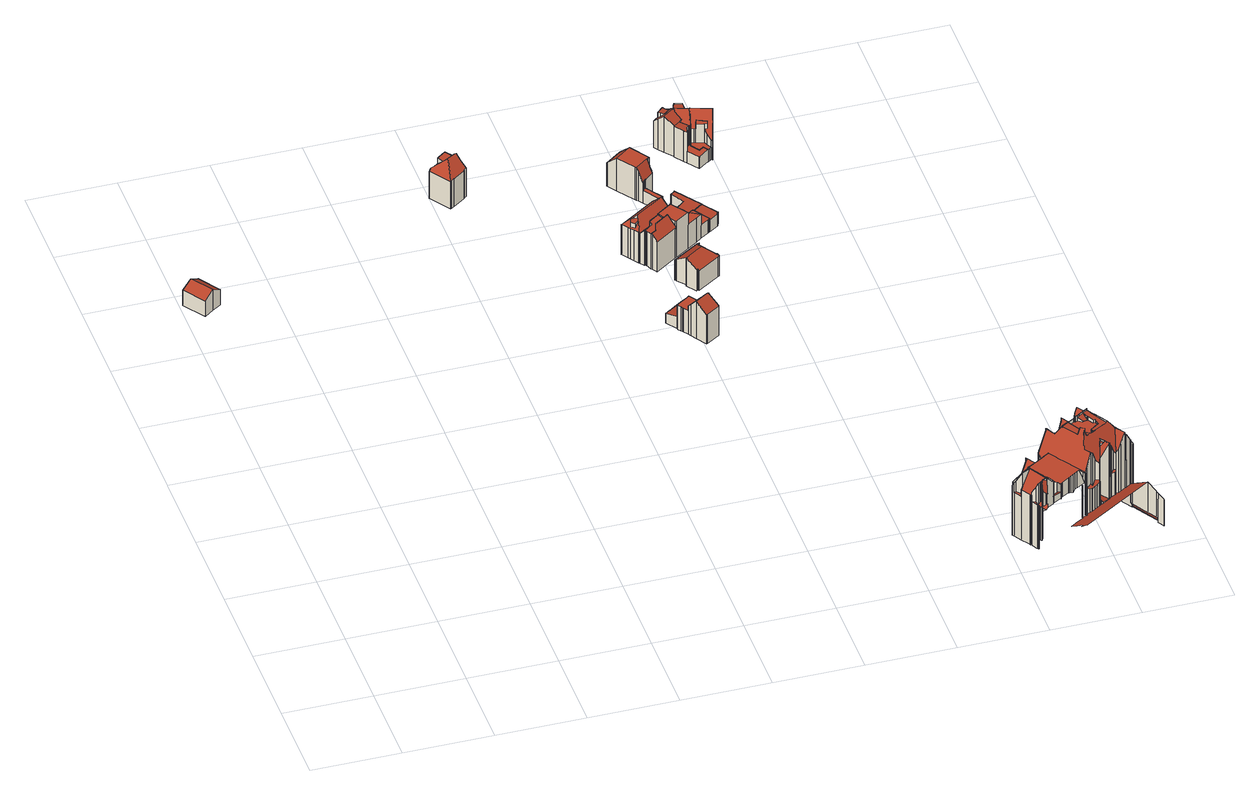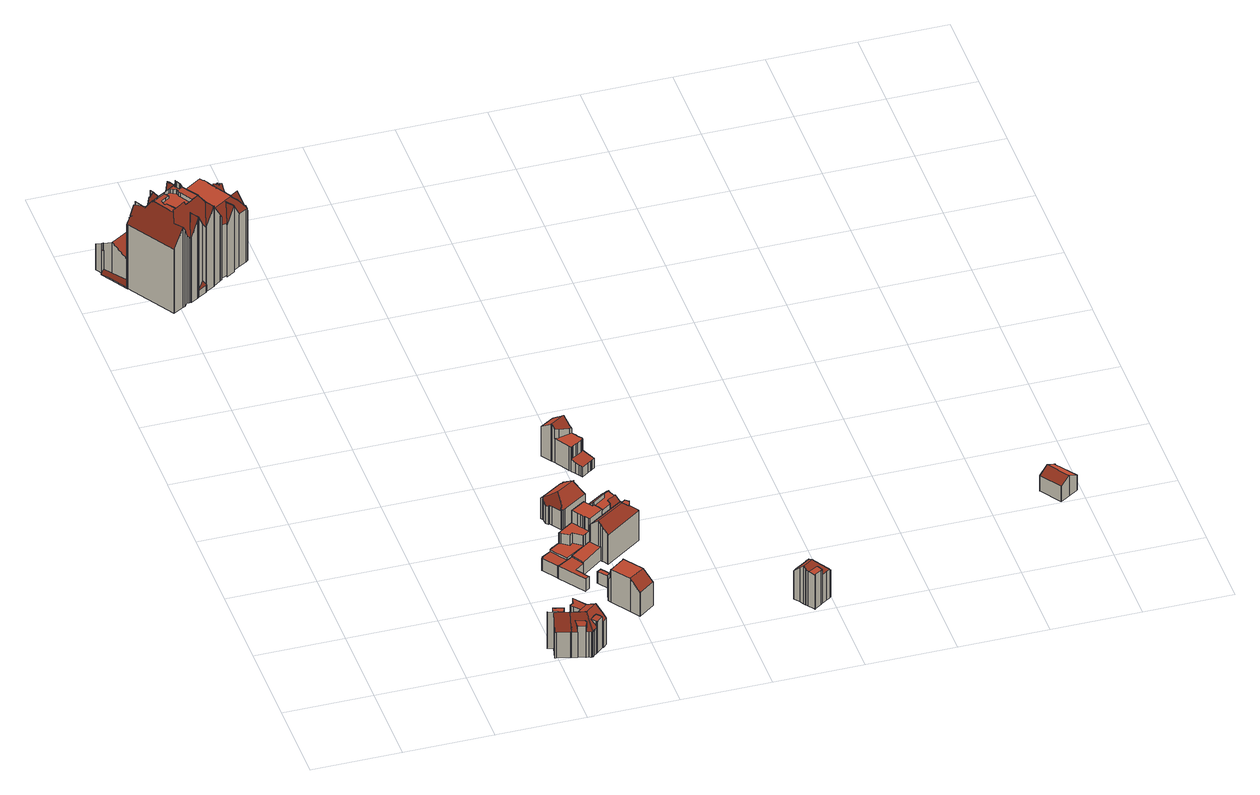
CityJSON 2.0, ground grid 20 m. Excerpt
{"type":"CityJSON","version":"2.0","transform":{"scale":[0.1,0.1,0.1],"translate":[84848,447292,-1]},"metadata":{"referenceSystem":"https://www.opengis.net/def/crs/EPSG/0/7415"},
"CityObjects":{
"building1":{"type":"Building","attributes":{"dak_type":"slanted","data_area":27.84,"data_coverage":0.942,"geconstateerd":false,"gid":11569594,"h_dak_50p":4.58,"h_dak_70p":4.88,"h_dak_max":5.38,"h_dak_min":3.83,"h_maaiveld":-0.077,"kas_warenhuis":false,"lod11_replace":false,"ondergronds_type":"above ground","oorspronkelijkbouwjaar":1954,"pw_actueel":"yes","pw_bron":"ahn3","reconstructie_methode":"tudelft3d-geoflow","reconstruction_skipped":false,"rmse_lod12":0.504,"rmse_lod13":0.513,"rmse_lod22":0.0285,"rn":1,"status":"Pand in gebruik","t_run":93.92,"val3dity_codes_lod12":"[]","val3dity_codes_lod13":"[]","val3dity_codes_lod22":"[]"},"children":["building1-1"]},
"building1-1":{"type":"BuildingPart","parents":["building1"],"geometry":[{"type":"Solid","lod":"2.2","boundaries":[[[[0,1,2,3,4,5,6,7,8,9,10,11,12]],[[13,12,11,14]],[[15,10,9,16]],[[17,3,2,18]],[[19,0,12,13]],[[20,4,3,17]],[[21,5,4,20]],[[22,6,5,21]],[[23,8,7,24]],[[24,7,6,22]],[[16,9,8,23]],[[14,11,10,15]],[[18,2,1,25]],[[25,1,0,19]],[[13,14,15,16,26,27,18,25,19]],[[18,27,26,16,23,24,22,21,20,17]]]],"semantics":{"surfaces":[{"type":"GroundSurface"},{"type":"WallSurface","on_footprint_edge":true},{"type":"RoofSurface"}],"values":[[0,1,1,1,1,1,1,1,1,1,1,1,1,1,2,2]]}}]},
"building2":{"type":"Building","attributes":{"dak_type":"slanted","data_area":26.04,"data_coverage":0.871,"geconstateerd":false,"gid":11568711,"h_dak_50p":8.58,"h_dak_70p":8.84,"h_dak_max":10.01,"h_dak_min":6.93,"h_maaiveld":-0.134,"kas_warenhuis":false,"lod11_replace":false,"ondergronds_type":"above ground","oorspronkelijkbouwjaar":1890,"pw_actueel":"yes","pw_bron":"ahn3","reconstructie_methode":"tudelft3d-geoflow","reconstruction_skipped":false,"rmse_lod12":0.87,"rmse_lod13":0.762,"rmse_lod22":0.184,"rn":1,"status":"Pand in gebruik","t_run":100.19,"val3dity_codes_lod12":"[]","val3dity_codes_lod13":"[]","val3dity_codes_lod22":"[]"},"children":["building2-1"]},
"building2-1":{"type":"BuildingPart","parents":["building2"],"geometry":[{"type":"Solid","lod":"2.2","boundaries":[[[[28,29,30,31,32,33,34,35,36,37,38,39,40,41,42,43,44,45,46,47,48,49,50,51]],[[52,36,53]],[[53,36,35,54]],[[55,32,31,56]],[[57,49,48,58]],[[58,48,47,59]],[[60,37,36,52]],[[54,35,34,61]],[[62,63,64]],[[65,46,45,66,67]],[[59,47,46,65]],[[66,45,44,68]],[[68,44,43,69]],[[67,66,63,62]],[[70,50,49,57]],[[56,31,30,71]],[[72,51,50,70]],[[73,28,51,72]],[[74,29,28,73]],[[71,30,29,74]],[[75,33,32,55]],[[76,40,39,77]],[[77,39,38,78]],[[61,34,33,75]],[[79,42,41,80]],[[69,43,42,79]],[[80,41,40,76]],[[81,38,37,60]],[[78,38,81]],[[67,62,64,82,83,70,57,58,59,65]],[[84,74,73,72,70,83,82,64,63,66,68,69,85,86,87,88,89]],[[85,69,79,80,76,77,78,90,91,88,87,86]],[[91,90,78,81,60,52,53,54,61,75,55,56,71,74,84,89,88]]]],"semantics":{"surfaces":[{"type":"GroundSurface"},{"type":"WallSurface","on_footprint_edge":true},{"type":"WallSurface","on_footprint_edge":false},{"type":"RoofSurface"}],"values":[[0,1,1,1,1,1,1,1,2,1,1,1,1,2,1,1,1,1,1,1,1,1,1,1,1,1,1,1,1,3,3,3,3]]}}]},
"building3":{"type":"Building","attributes":{"dak_type":"slanted","data_area":36.56,"data_coverage":0.85,"geconstateerd":false,"gid":11568704,"h_dak_50p":8.14,"h_dak_70p":9.03,"h_dak_max":10.23,"h_dak_min":1.1,"h_maaiveld":0.469,"kas_warenhuis":false,"lod11_replace":false,"ondergronds_type":"above ground","oorspronkelijkbouwjaar":1869,"pw_actueel":"yes","pw_bron":"ahn3","reconstructie_methode":"tudelft3d-geoflow","reconstruction_skipped":false,"rmse_lod12":2.65,"rmse_lod13":1.8,"rmse_lod22":0.397,"rn":1,"status":"Pand in gebruik","t_run":116.76,"val3dity_codes_lod12":"[]","val3dity_codes_lod13":"[]","val3dity_codes_lod22":"[]"},"children":["building3-1"]},
"building3-1":{"type":"BuildingPart","parents":["building3"],"geometry":[{"type":"Solid","lod":"2.2","boundaries":[[[[92,93,94,95,96,97,98,99,100,101,102,103,104,105,106,107,108,109,110,111,112,113,114,115,116,117,118,119,120]],[[121,106,105,122]],[[123,124,125,126]],[[127,103,102,128]],[[126,125,129,130]],[[131,132,133,134]],[[135,93,92,129]],[[122,105,104,136]],[[134,133,137,138]],[[139,111,110,140,141]],[[142,100,99,143]],[[128,102,101,144]],[[145,146,147,148]],[[148,147,132,131]],[[130,129,92,120,149]],[[149,120,119,150]],[[141,140,151,152]],[[146,108,107,153]],[[154,109,108,146,145]],[[155,116,115,156]],[[136,104,103,127]],[[157,94,93,135]],[[144,101,100,142]],[[158,159,160,161]],[[161,160,97,96,162]],[[163,95,94,157]],[[162,96,95,163]],[[164,98,97,160]],[[165,166,159,158]],[[138,137,166,165]],[[167,114,113,168]],[[153,107,106,121]],[[150,119,118,169]],[[170,117,116,155]],[[169,118,117,170]],[[168,113,112,171]],[[156,115,114,167]],[[171,112,111,139]],[[152,151,124,123]],[[143,99,98,164]],[[140,110,109,154]],[[134,138,165,158,161,162,163,157,135,129,125,124,151,140,154,145,148,131]],[[132,147,146,153,121,122,136,127,128,144,142,143,164,160,159,166,137,133]],[[172,173,171,139,141,152,123,126,130,149,150,174]],[[171,173,172,174,150,169,170,155,156,167,168]]]],"semantics":{"surfaces":[{"type":"GroundSurface"},{"type":"WallSurface","on_footprint_edge":true},{"type":"WallSurface","on_footprint_edge":false},{"type":"RoofSurface"}],"values":[[0,1,2,1,2,2,1,1,2,1,1,1,2,2,1,1,2,1,1,1,1,1,1,2,1,1,1,1,2,2,1,1,1,1,1,1,1,1,2,1,1,3,3,3,3]]}}]},
"building4":{"type":"Building","attributes":{"dak_type":"slanted","data_area":35.59,"data_coverage":0.798,"geconstateerd":false,"gid":11568709,"h_dak_50p":6.37,"h_dak_70p":6.73,"h_dak_max":7.44,"h_dak_min":4.68,"h_maaiveld":0.058,"kas_warenhuis":false,"lod11_replace":false,"ondergronds_type":"above ground","oorspronkelijkbouwjaar":1884,"pw_actueel":"yes","pw_bron":"ahn3","reconstructie_methode":"tudelft3d-geoflow","reconstruction_skipped":false,"rmse_lod12":0.692,"rmse_lod13":0.675,"rmse_lod22":0.101,"rn":1,"status":"Pand in gebruik","t_run":109.56,"val3dity_codes_lod12":"[]","val3dity_codes_lod13":"[]","val3dity_codes_lod22":"[]"},"children":["building4-1"]},
"building4-1":{"type":"BuildingPart","parents":["building4"],"geometry":[{"type":"Solid","lod":"2.2","boundaries":[[[[175,176,177,178,179,180,181,182,183,184,185,186,187,188,189,190,191,192,193,194,195,196]],[[197,186,185,198]],[[198,185,184,199]],[[200,187,186,197]],[[201,188,187,200]],[[202,175,196,203]],[[203,196,195,204]],[[205,176,175,202]],[[206,178,207]],[[208,179,178,206]],[[209,180,179,208,210]],[[210,208,211,212]],[[213,182,181,214]],[[215,189,188,201]],[[216,191,190,217]],[[217,190,189,215]],[[218,193,192,219]],[[220,221,222]],[[204,195,194,223]],[[221,220,224,225]],[[225,224,223,226]],[[226,223,194,193,218]],[[212,211,227]],[[214,181,180,209]],[[207,178,177,228]],[[228,177,176,205]],[[219,192,191,216]],[[199,184,183,229]],[[229,183,182,213]],[[207,228,205,202,203,204,223,224,220,222,230,231,227,211,208,206]],[[232,233,230,222,221,225,226,218,219,216,217,215,201,200]],[[229,213,214,209,210,212,227,231,230,233,232,200,197,198,199]]]],"semantics":{"surfaces":[{"type":"GroundSurface"},{"type":"WallSurface","on_footprint_edge":true},{"type":"WallSurface","on_footprint_edge":false},{"type":"RoofSurface"}],"values":[[0,1,1,1,1,1,1,1,1,1,1,2,1,1,1,1,1,2,1,2,2,1,2,1,1,1,1,1,1,3,3,3]]}}]},
"building5":{"type":"Building","attributes":{"dak_type":"slanted","data_area":81.25,"data_coverage":0.917,"geconstateerd":false,"gid":11568715,"h_dak_50p":8.11,"h_dak_70p":8.86,"h_dak_max":10.16,"h_dak_min":2.97,"h_maaiveld":0.026,"kas_warenhuis":false,"lod11_replace":false,"ondergronds_type":"above ground","oorspronkelijkbouwjaar":1909,"pw_actueel":"yes","pw_bron":"ahn3","reconstructie_methode":"tudelft3d-geoflow","reconstruction_skipped":false,"rmse_lod12":3.56,"rmse_lod13":0.615,"rmse_lod22":0.0537,"rn":1,"status":"Pand in gebruik","t_run":200.29,"val3dity_codes_lod12":"[]","val3dity_codes_lod13":"[]","val3dity_codes_lod22":"[]"},"children":["building5-1"]},
"building5-1":{"type":"BuildingPart","parents":["building5"],"geometry":[{"type":"Solid","lod":"2.2","boundaries":[[[[234,235,236,237,238,239,240,241,242,243,244,245,246,247,248,249,250,251,252,253,254,255,256,257,258]],[[259,258,257,260]],[[261,262,263]],[[260,257,256,264]],[[265,253,252,266]],[[267,243,242,268]],[[266,252,251,269]],[[270,271,272]],[[273,274,237,236,275]],[[264,256,276]],[[277,255,254,278]],[[279,280,281,282]],[[278,254,253,265]],[[282,281,283,284]],[[284,283,285,286]],[[276,256,255,277]],[[280,279,272]],[[286,285,287,288]],[[289,250,249,290]],[[269,251,250,289]],[[291,234,258,259]],[[292,293,294,295]],[[293,246,245,296]],[[295,294,297,298]],[[296,245,244,299,300]],[[300,299,301,302]],[[303,247,246,293,292]],[[299,244,243,267]],[[304,275,236,235,305]],[[305,235,234,291]],[[302,301,274,273]],[[306,238,237,274]],[[290,249,248,307]],[[288,287,308]],[[271,270,262,261]],[[298,297,275,304]],[[309,241,240,310]],[[268,242,241,309]],[[310,240,239,311]],[[311,239,238,306]],[[307,248,247,303]],[[271,261,298,304,305,291,259,260,264,276,277,280,272]],[[262,270,272,279,282,284,286,288,263]],[[275,297,294,293,296,300,302,273]],[[309,310,311,306,274,301,299,267,268]],[[307,303,292,295,298,261,263,288,308,312,289,290]],[[289,312,308,287,285,283,281,280,277,278,265,266,269]]]],"semantics":{"surfaces":[{"type":"GroundSurface"},{"type":"WallSurface","on_footprint_edge":true},{"type":"WallSurface","on_footprint_edge":false},{"type":"RoofSurface"}],"values":[[0,1,2,1,1,1,1,2,1,1,1,2,1,2,2,1,2,2,1,1,1,2,1,2,1,2,1,1,1,1,2,1,1,2,2,2,1,1,1,1,1,3,3,3,3,3,3]]}}]},
"building6":{"type":"Building","attributes":{"dak_type":"slanted","data_area":82.1,"data_coverage":0.885,"geconstateerd":false,"gid":11568712,"h_dak_50p":8.26,"h_dak_70p":9.32,"h_dak_max":10.26,"h_dak_min":2.99,"h_maaiveld":0.012,"kas_warenhuis":false,"lod11_replace":false,"ondergronds_type":"above ground","oorspronkelijkbouwjaar":1909,"pw_actueel":"yes","pw_bron":"ahn3","reconstructie_methode":"tudelft3d-geoflow","reconstruction_skipped":false,"rmse_lod12":3.47,"rmse_lod13":1.07,"rmse_lod22":0.187,"rn":1,"status":"Pand in gebruik","t_run":227.32,"val3dity_codes_lod12":"[]","val3dity_codes_lod13":"[]","val3dity_codes_lod22":"[]"},"children":["building6-1"]},
"building6-1":{"type":"BuildingPart","parents":["building6"],"geometry":[{"type":"Solid","lod":"2.2","boundaries":[[[[313,314,315,316,317,318,319,320,321,322,323,324,325,326,327,328,329,330,331,332,333,334,335,248,336,337,338,339,246,340,341,342,343,344]],[[345,344,343,346]],[[347,317,316,348]],[[349,327,326,350]],[[351,352,353,354]],[[355,332,331,356]],[[357,248,358]],[[359,318,317,347]],[[350,326,325,360]],[[361,362,363,364]],[[365,340,246,363]],[[366,367,352,351]],[[368,369,370,371]],[[372,373,374,375]],[[376,336,248,357]],[[377,378,379,380,381]],[[382,339,338,383]],[[384,382,385,386]],[[375,374,367,366]],[[386,385,387,388]],[[388,387,389,390]],[[390,389,379,378]],[[391,392,378,377]],[[393,329,328,394]],[[395,396,397,398]],[[399,400,401,402]],[[381,380,400,399]],[[383,338,337,403,404]],[[358,248,335,405]],[[405,335,334,406]],[[407,321,320,408]],[[408,320,319,409,410]],[[410,409,396,395]],[[411,314,313,412]],[[413,315,314,411]],[[406,334,333,414]],[[414,333,332,355]],[[356,331,330,415]],[[402,401,415,416]],[[416,415,330,329,393]],[[417,418,419]],[[420,421,373,372]],[[422,360,423]],[[424,425,421,420]],[[364,363,246,339,382,384]],[[371,370,426,427]],[[398,397,428,429]],[[430,322,321,407]],[[425,324,323,431]],[[409,319,318,359]],[[427,426,432,433]],[[434,430,369,368]],[[431,323,322,430,434]],[[346,343,342,428]],[[412,313,344,345]],[[348,316,315,413]],[[435,436,341,340,365]],[[429,428,342,341,436]],[[437,438,436,435]],[[433,432,438,437]],[[439,440,441,442]],[[442,441,392,391]],[[440,439,419]],[[418,417,422,423]],[[423,360,325,324,425,424]],[[443,444,445]],[[404,403,444,443]],[[403,337,336,376]],[[394,328,327,349]],[[354,353,362,361]],[[406,414,446,447,448,445,444,403,376,357,358,405]],[[347,348,413,411,412,345,346,428,397,396,409,359]],[[436,438,432,426,370,369,430,407,408,410,395,398,429]],[[427,433,437,435,365,363,362,353,352,367,374,373,421,425,431,434,368,371]],[[419,418,423,424,420,372,375,366,351,354,361,364,384,386,388,390,378,392,441,440]],[[391,377,381,399,402,416,393,394,349,350,360,422,417,419,439,442]],[[415,401,400,380,379,389,387,385,382,383,404,443,445,448,447,446,414,355,356]]]],"semantics":{"surfaces":[{"type":"GroundSurface"},{"type":"WallSurface","on_footprint_edge":true},{"type":"WallSurface","on_footprint_edge":false},{"type":"RoofSurface"}],"values":[[0,1,1,1,2,1,1,1,1,2,1,2,2,2,1,2,1,2,2,2,2,2,2,1,2,2,2,1,1,1,1,1,2,1,1,1,1,1,2,1,2,2,2,2,1,2,2,1,1,1,2,2,1,1,1,1,1,1,2,2,2,2,2,2,1,2,2,1,1,2,3,3,3,3,3,3,3]]}}]},
"building7":{"type":"Building","attributes":{"dak_type":"slanted","data_area":40.37,"data_coverage":0.894,"geconstateerd":false,"gid":11568701,"h_dak_50p":8.88,"h_dak_70p":8.91,"h_dak_max":9.1,"h_dak_min":3.52,"h_maaiveld":0.353,"kas_warenhuis":false,"lod11_replace":false,"ondergronds_type":"above ground","oorspronkelijkbouwjaar":1650,"pw_actueel":"yes","pw_bron":"ahn3","reconstructie_methode":"tudelft3d-geoflow","reconstruction_skipped":false,"rmse_lod12":2.02,"rmse_lod13":2.09,"rmse_lod22":0.0689,"rn":1,"status":"Pand in gebruik","t_run":124.74,"val3dity_codes_lod12":"[]","val3dity_codes_lod13":"[]","val3dity_codes_lod22":"[]"},"children":["building7-1"]},
"building7-1":{"type":"BuildingPart","parents":["building7"],"geometry":[{"type":"Solid","lod":"2.2","boundaries":[[[[449,450,451,452,453,454,455,456,457,458,459,460,461,462,463,464,465,466,467,468,469,470,471,472]],[[473,463,462,474]],[[475,472,471,476]],[[474,462,461,477]],[[478,479,477,480]],[[481,451,450,482,483]],[[484,466,465,485]],[[480,477,461,460,486]],[[487,456,455,488]],[[489,454,453,490]],[[485,465,464,491,492]],[[492,491,493,494]],[[494,493,479,478]],[[495,467,466,484]],[[491,464,463,473]],[[488,455,454,489]],[[496,452,451,481]],[[497,498,499,500]],[[500,499,501,502]],[[503,504,468,467,495]],[[505,469,468,504]],[[506,470,469,505]],[[507,508,498,497]],[[502,501,504,503]],[[483,482,508,507]],[[482,450,449,509]],[[476,471,470,506]],[[490,453,452,496]],[[509,449,472,475]],[[486,460,459,510]],[[511,458,457,512]],[[512,457,456,487]],[[510,459,458,511]],[[477,479,493,491,473,474]],[[513,494,478,480,486,514,489,490,496,515]],[[483,507,497,500,502,503,495,484,485,492,494,513,515,496,481]],[[510,511,512,487,488,489,514,486]],[[509,475,476,506,505,504,501,499,498,508,482]]]],"semantics":{"surfaces":[{"type":"GroundSurface"},{"type":"WallSurface","on_footprint_edge":true},{"type":"WallSurface","on_footprint_edge":false},{"type":"RoofSurface"}],"values":[[0,1,1,1,2,1,1,1,1,1,1,2,2,1,1,1,1,2,2,1,1,1,2,2,2,1,1,1,1,1,1,1,1,3,3,3,3,3]]}}]},
"building8":{"type":"Building","attributes":{"dak_type":"slanted","data_area":2468.48,"data_coverage":0.927,"geconstateerd":false,"gid":15713024,"h_dak_50p":19.46,"h_dak_70p":20.18,"h_dak_max":30.73,"h_dak_min":1.21,"h_maaiveld":-0.075,"kas_warenhuis":false,"lod11_replace":false,"ondergronds_type":"above ground","oorspronkelijkbouwjaar":1911,"pw_actueel":"yes","pw_bron":"ahn3","reconstructie_methode":"tudelft3d-geoflow","reconstruction_skipped":false,"rmse_lod12":5.55,"rmse_lod13":3,"rmse_lod22":0.747,"rn":1,"status":"Pand in gebruik","t_run":16947.8,"val3dity_codes_lod12":"[]","val3dity_codes_lod13":"[104]","val3dity_codes_lod22":"[104]"},"children":["building8-1"]},
"building8-1":{"type":"BuildingPart","attributes":{"+noise-buildingHabitants":4,"+noise-buildingAppartments":4},"parents":["building8"],"geometry":[{"type":"MultiSurface","lod":"2.2","boundaries":[[[516,517,518,519,520]],[[521,522,517,516]],[[523,524,522,521,525]],[[526,527,524,523]],[[520,519,528,529]],[[519,518,530,531]],[[519,531,532,528]],[[531,530,533]],[[529,528,532,534,535]],[[534,532,531,533]],[[533,530,536,537]],[[525,521,538,539]],[[537,536,540,541]],[[541,540,542,543]],[[543,542,544,545,546]],[[546,545,547]],[[548,549,527,526]],[[545,544,550,551]],[[552,547,545,553,554]],[[555,556,547,552]],[[520,529,535,557,558,559,560,561,562,538,521,516]],[[551,550,563,564]],[[539,538,562,565]],[[564,563,566,567]],[[567,566,568,569]],[[570,571,572,573]],[[569,568,571,570]],[[554,553,574,575]],[[535,534,576,557]],[[577,578,579,580,581,582,558,576,534,533,537,541,543,546,547,556]],[[575,574,583,584]],[[585,577,556,555]],[[586,587,588,589,590,583,574,553,545,551,564,567,569,570,573,591,592,593,594,595,596]],[[565,562,561,597]],[[584,583,590,598]],[[599,587,586,600]],[[589,601,602,590]],[[603,588,587,599]],[[588,604,601,589]],[[598,590,602,605,606]],[[577,585,578]],[[605,602,601,604,607]],[[608,607,604,588,603]],[[597,561,560,609]],[[557,576,558]],[[610,607,608]],[[611,609,560,559,612]],[[613,606,605,607,610]],[[609,611,614]],[[612,559,558,615]],[[613,610,608,603,599,600,616,617,618,619,620,621,622,623,624]],[[615,558,582,625]],[[606,613,624]],[[626,627,628,629,579,578,585,555,552,554,575,584,598,606,624,630,631,632]],[[625,582,581,633]],[[634,635,549,548]],[[623,630,624]],[[633,581,580,636]],[[630,623,622,631]],[[579,629,580]],[[636,580,629,628,637]],[[631,622,638,632]],[[637,628,627,639]],[[548,640,641,634]],[[639,627,626,632]],[[632,638,626]],[[626,638,642,632]],[[526,523,525,539,565,597,609,614,643,644,645,646,647,648,649,650,651,652,653,654,655,640,548]],[[632,642,656,657]],[[658,659,635,660]],[[660,635,634]],[[657,656,661,662]],[[641,655,660,634]],[[655,641,640]],[[655,654,663,658,660]],[[663,664,659,658]],[[654,665,664,663]],[[666,667,668,669,670,671,672,673,674,675,676,677,678,679,680,681,682,650,649,648,647,646,645,644,643,614,611,612,615,625,633,636,637,639,632,657,662,683,684,685,686,687,688]],[[653,689,665,654]],[[690,652,651]],[[691,653,652,690]],[[692,693,689,653,691]],[[650,694,651]],[[695,696,693,692]],[[682,697,694,650]],[[698,699,696,695]],[[681,700,697,682]],[[700,681,680]],[[701,702,699,698]],[[703,704,702,701]],[[705,706,704,703]],[[707,708,709,710]],[[711,712,713]],[[712,711,714]],[[715,668,667]],[[668,715,716,669]],[[713,712,717,718,705,703]],[[669,716,719,670]],[[695,692,691,690,651,694,697,700,680,679,678,677,676,675,674,673,672,720,721,722,723,724,725,726,727,728,729,730,731,732,733,734,735,736,737,738,739,714,711,713,703,701,698]],[[670,719,740,671]],[[741,742,743,744]],[[671,740,745,746,672]],[[744,743,747,748]],[[748,747,745,740]],[[718,749,750,706,705]],[[672,746,751,752,720]],[[752,751,753,754]],[[737,755,756]],[[736,757,755,737]],[[717,758,749,718]],[[759,760,750,749]],[[720,752,761,721]],[[754,753,762,763]],[[735,764,757,736]],[[765,766,758,717]],[[763,762,767,768]],[[768,767,769,770]],[[771,772,759,749,758,766]],[[734,773,764,735]],[[774,775,756]],[[770,769,776,777]],[[721,761,778,779]],[[779,778,780,781]],[[772,782,760,759]],[[733,783,773,734]],[[781,784,785,722,721,779]],[[763,768,770,777,786,787,788,789,790,791,780,778,761,752,754]],[[792,771,766,765]],[[793,726,725]],[[732,794,783,733]],[[777,776,795,786]],[[731,796,794,732]],[[797,798,799,775,774]],[[726,793,800,727]],[[781,780,791,801,784]],[[802,803,804,805,806,807,808,797,774,756,755,757,764,773,783,794,796,809,810,811,812,813,814,815,816]],[[730,809,796,731]],[[729,810,809,730]],[[727,800,817,728]],[[728,817,811,810,729]],[[818,812,811,817]],[[813,812,818]],[[771,819,782,772]],[[806,820,821,807]],[[805,822,820,806]],[[808,823,798,797]],[[824,825,819,771,792]],[[784,801,785]],[[807,821,823,808]],[[775,799,826,827]],[[801,791,790,828]],[[829,824,792,765,830,831,832]],[[786,795,833,787]],[[834,835,836,837,838,839,840,841,842,843,844,845,846,847,848,849,850,833,795,776,769,767,762,753,751,746,745,747,743,742,851,852,709,708,853,854,855,856,857,858,859,860,861,862,863,864,865,866,867,868,869]],[[804,870,822,805]],[[871,872,825,824]],[[787,833,850,788]],[[828,790,789,873]],[[874,831,830]],[[832,875,829]],[[803,876,870,804]],[[831,874,875,832]],[[788,850,849,877,789]],[[875,874,878]],[[802,879,876,803]],[[827,826,880,881]],[[882,883,871,824,829,875,878]],[[873,789,877,884,885]],[[877,849,848,886]],[[881,880,887,888]],[[878,874,830,765,717,712,714,739,738,737,756,775,827,881,888,889,890,891,892,893,894,895,896,897,898,899,900,882]],[[883,901,872,871]],[[886,848,847,902]],[[888,887,903,904,889]],[[905,884,877,886,902]],[[906,907,908,879,802]],[[814,813,818,817,800,793,725,724,723,722,785,801,828,873,885,909,910,911,912,913,914,915,916,917,918,919,920,921,922,906,802,816,815]],[[889,904,923,890]],[[924,925,926,927,928,929,930,931,932,903,887,880,826,799,798,823,821,820,822,870,876,879,908,933,934,935,936]],[[904,903,932,937]],[[938,934,933,939]],[[882,940,901,883]],[[885,884,905,941]],[[939,933,908,907]],[[909,942,910]],[[942,909,943]],[[902,847,846,905]],[[922,944,907,906]],[[900,945,940,882]],[[946,935,934,938]],[[947,910,942,943,948]],[[947,911,910]],[[937,932,931]],[[890,923,949,891]],[[899,950,945,900]],[[951,952,943,909,885,941,953,954]],[[937,931,955,956,949,923,904]],[[911,947,948,952]],[[952,948,943]],[[941,905,846,953]],[[954,957,958,951]],[[953,846,845,957,954]],[[921,959,944,922]],[[960,961,950,899]],[[930,955,931]],[[951,958,962,963]],[[956,964,949]],[[965,962,958,957]],[[966,936,935,946]],[[964,956,955,930,967]],[[957,845,844,965]],[[951,963,968,969,912,911,952]],[[967,930,929,970]],[[891,949,971,892]],[[963,962,965,968]],[[968,965,844,843,972,969]],[[973,966,946,938,939,907,944,959,974,975,976,977,978,979,980,981,982,983,971,949,964,967,970,984,985,986,987]],[[899,898,988,960]],[[970,929,928,984]],[[988,989,961,960]],[[973,924,936,966]],[[987,925,924,973]],[[892,971,983,893]],[[986,926,925,987]],[[985,927,926,986]],[[984,928,927,985]],[[920,974,959,921]],[[893,983,982,894]],[[972,843,842,990]],[[895,982,896]],[[894,982,895]],[[969,972,991,912]],[[980,992,981]],[[992,980,979,993]],[[993,979,978,994]],[[919,975,974,920]],[[972,990,995,996,991]],[[990,842,841,995]],[[994,978,977,997]],[[912,991,996,913]],[[995,841,840,996]],[[918,976,975,919]],[[997,977,976,918]],[[998,999,989,988]],[[913,996,840,839,1000]],[[1000,839,838,1001]],[[1002,914,913,1000,1001,1003]],[[997,918,917,916,915,1004,1002,1005,1006,1007,1008,1009,1010,1011,1012,1013,1014,998,988,898,897,896,982,981,992,993,994]],[[1014,1015,999,998]],[[914,1004,915]],[[1004,914,1002]],[[1001,838,837,1016,1003]],[[1003,1016,1017,1002]],[[1002,1017,1018,1005]],[[1016,1018,1017]],[[1016,837,836,1018]],[[1013,1019,1015,1014]],[[1005,1018,836,835,1006]],[[1006,835,834,1007]],[[1007,834,869,1008]],[[1008,869,868,1009]],[[867,1020,1021,868]],[[1009,868,1021,1022,1010]],[[1012,1023,1019,1013]],[[1010,1022,1024,1011]],[[1011,1024,1025,1023,1012]],[[866,1026,1020,867]],[[1027,1028,1025,1024]],[[1029,1030,1027,1024,1022,1021,1020,1026,1031,1032]],[[1033,1034,1031,1026,866]],[[1035,1036,1034,1033]],[[1037,1038,1036,1035]],[[1036,1038,1039,1034]],[[1039,1032,1031,1034]],[[1030,1040,1028,1027]],[[1038,1041,1042,1032,1039]],[[1043,1044,1041,1038,1037]],[[1032,1042,1045,1029]],[[1029,1045,1040,1030]],[[1046,1047,1044,1043]]],"semantics":{"surfaces":[{"type":"WallSurface","on_footprint_edge":true},{"type":"WallSurface","on_footprint_edge":false},{"type":"RoofSurface"}],"values":[0,0,0,0,1,0,2,0,1,1,0,1,0,0,0,1,0,0,1,1,2,0,1,0,0,0,0,1,1,2,1,1,2,1,1,1,1,1,1,1,1,2,1,1,1,1,1,1,1,1,2,1,1,2,1,0,1,1,1,1,1,1,1,2,1,1,1,2,1,0,0,1,1,1,2,0,0,2,0,1,1,0,1,0,1,0,1,1,0,0,0,1,1,1,1,1,2,1,2,1,1,1,1,1,0,1,1,1,1,1,0,1,1,1,1,1,1,2,1,1,1,1,1,0,1,2,2,1,1,1,1,1,1,1,1,2,1,1,1,1,1,1,0,1,1,1,0,1,1,1,1,2,1,2,1,0,1,1,1,1,1,1,1,1,1,1,2,1,1,1,2,0,1,1,2,1,2,1,2,1,1,0,1,1,1,1,1,1,0,1,2,1,1,1,0,2,2,1,1,1,1,1,1,0,1,1,1,2,1,1,1,2,1,1,1,1,2,2,1,0,1,1,1,1,1,1,1,1,1,1,1,1,1,1,1,1,2,1,1,1,1,1,1,0,1,1,2,2,0,1,1,1,1,1,2,1,0,1,1,1,1,1,1,0,1,0,1,0,2,1,1,1,2,1,0,0,0,0,0,0]}}]},
"building9":{"type":"Building","attributes":{"dak_type":"slanted","data_area":46.84,"data_coverage":0.857,"geconstateerd":false,"gid":11568630,"h_dak_50p":8.55,"h_dak_70p":8.83,"h_dak_max":9.93,"h_dak_min":3.38,"h_maaiveld":0.436,"kas_warenhuis":false,"lod11_replace":false,"ondergronds_type":"above ground","oorspronkelijkbouwjaar":1650,"pw_actueel":"yes","pw_bron":"ahn3","reconstructie_methode":"tudelft3d-geoflow","reconstruction_skipped":false,"rmse_lod12":2.01,"rmse_lod13":0.65,"rmse_lod22":0.0614,"rn":1,"status":"Pand in gebruik","t_run":150.49,"val3dity_codes_lod12":"[]","val3dity_codes_lod13":"[]","val3dity_codes_lod22":"[]"},"children":["building9-1"]},
"building9-1":{"type":"BuildingPart","parents":["building9"],"geometry":[{"type":"Solid","lod":"2.2","boundaries":[[[[1048,1049,1050,1051,1052,1053,1054,1055,1056,1057,1058,1059,1060,1061,1062,1063,1064,1065,1066,1067,1068,1069,1070,1071,1072,1073,1074,1075,1076,1077,1078,1079,1080,1081,1082,1083,1084,1085,1086,1087,1088]],[[1089,1058,1057,1090]],[[1091,1087,1086,1092]],[[1093,1094,1095,1096,1097]],[[1098,1080,1079,1099]],[[1092,1086,1085,1100]],[[1101,1081,1080,1098,1102]],[[1099,1079,1078,1103]],[[1096,1095,1104,1105]],[[1105,1104,1068,1067,1106]],[[1107,1065,1064,1108]],[[1109,1082,1081,1101]],[[1110,1083,1082,1109]],[[1111,1112,1113,1114]],[[1115,1084,1083,1110]],[[1116,1117,1118,1119]],[[1120,1062,1061,1121]],[[1103,1078,1077,1122]],[[1123,1054,1124]],[[1125,1063,1062,1120]],[[1126,1127,1128,1129]],[[1130,1071,1070,1131]],[[1122,1077,1076,1132]],[[1133,1134,1117,1116]],[[1097,1096,1134,1133]],[[1135,1072,1071,1130]],[[1132,1076,1075,1136]],[[1137,1138,1139]],[[1140,1141,1142]],[[1124,1054,1053,1143]],[[1144,1145,1146]],[[1145,1144,1147,1148]],[[1148,1147,1149]],[[1119,1118,1150]],[[1102,1098,1127,1126]],[[1106,1067,1066,1151]],[[1151,1066,1065,1107]],[[1136,1075,1074,1152]],[[1153,1073,1072,1135]],[[1152,1074,1073,1153]],[[1154,1052,1051,1155]],[[1143,1053,1052,1154]],[[1090,1057,1056,1156]],[[1112,1059,1058,1089]],[[1121,1061,1060,1157]],[[1157,1158,1159]],[[1108,1064,1063,1125]],[[1100,1085,1084,1115]],[[1160,1161,1162,1163]],[[1164,1088,1087,1091]],[[1165,1055,1054,1123]],[[1166,1167,1168]],[[1114,1113,1167,1166]],[[1158,1157,1060,1059,1112,1111]],[[1169,1170,1094,1093]],[[1171,1069,1068,1104]],[[1129,1128,1170,1169]],[[1131,1070,1069,1171]],[[1139,1138,1172,1173]],[[1155,1051,1050,1172]],[[1173,1172,1050,1049,1174]],[[1174,1049,1048,1175,1176]],[[1156,1056,1055,1165]],[[1175,1048,1088,1164]],[[1177,1178,1161,1160]],[[1176,1175,1178,1177]],[[1163,1162,1141,1140]],[[1105,1106,1151,1107,1179,1180,1148,1149,1150,1118,1117,1134,1096]],[[1153,1135,1130,1131,1171,1104,1095,1094,1170,1128,1127,1098,1099,1103,1122,1132,1136,1152]],[[1168,1167,1113,1112,1089,1090,1156,1165,1123,1124,1143,1124,1181,1182,1183,1184,1145,1148,1180,1179,1107,1108,1125,1120,1121,1157,1159]],[[1158,1111,1114,1166,1168,1159]],[[1183,1182,1181,1124,1143,1154,1155,1172,1138,1137,1142,1141,1162,1161,1178,1175,1164,1091,1092,1100,1115,1185,1186,1146,1145,1184]],[[1176,1177,1160,1163,1140,1142,1137,1139,1173,1174]],[[1109,1101,1102,1126,1129,1169,1093,1097,1133,1116,1119,1187,1110]],[[1110,1187,1119,1150,1149,1147,1144,1146,1186,1185,1115]]]],"semantics":{"surfaces":[{"type":"GroundSurface"},{"type":"WallSurface","on_footprint_edge":true},{"type":"WallSurface","on_footprint_edge":false},{"type":"RoofSurface"}],"values":[[0,1,1,2,1,1,1,1,2,1,1,1,1,2,1,2,1,1,1,1,2,1,1,2,2,1,1,2,2,1,2,2,2,2,2,1,1,1,1,1,1,1,1,1,1,2,1,1,2,1,1,2,2,1,2,1,2,1,2,1,1,1,1,1,2,2,2,3,3,3,3,3,3,3,3]]}}]},
"building10":{"type":"Building","attributes":{"dak_type":"slanted","data_area":33.45,"data_coverage":0.92,"geconstateerd":false,"gid":11568633,"h_dak_50p":8.26,"h_dak_70p":8.66,"h_dak_max":9.84,"h_dak_min":3.38,"h_maaiveld":0.34,"kas_warenhuis":false,"lod11_replace":false,"ondergronds_type":"above ground","oorspronkelijkbouwjaar":1856,"pw_actueel":"yes","pw_bron":"ahn3","reconstructie_methode":"tudelft3d-geoflow","reconstruction_skipped":false,"rmse_lod12":2.24,"rmse_lod13":0.997,"rmse_lod22":0.234,"rn":1,"status":"Pand in gebruik","t_run":105.51,"val3dity_codes_lod12":"[]","val3dity_codes_lod13":"[]","val3dity_codes_lod22":"[]"},"children":["building10-1"]},
"building10-1":{"type":"BuildingPart","parents":["building10"],"geometry":[{"type":"Solid","lod":"2.2","boundaries":[[[[1188,1189,1190,1191,1192,1193,1194,1195,1196,1197,1198,1199,1200,1201,1202,1203,1204,1205,1206,1207,1208,1209,1210,1211,1212,1213,1214,1215,1216,1217,1218]],[[1219,1197,1196,1220]],[[1221,1209,1208,1222]],[[1130,1206,1205,1223]],[[1224,1225,1200,1199,1226]],[[1227,1228,1229,1230]],[[1220,1196,1195,1231]],[[1232,1191,1190,1233]],[[1234,1207,1206,1130]],[[1223,1205,1204,1153]],[[1235,1203,1202,1132]],[[1153,1204,1203,1235]],[[1132,1202,1201,1236]],[[1237,1210,1209,1221]],[[1238,1239,1240,1241]],[[1241,1240,1242,1243,1244,1245]],[[1222,1208,1207,1234]],[[1246,1193,1192,1247]],[[1248,1194,1193,1246]],[[1233,1190,1189,1249]],[[1249,1189,1188,1250]],[[1231,1195,1194,1248]],[[1251,1216,1215,1252]],[[1247,1192,1191,1232]],[[1253,1214,1213,1254]],[[1252,1215,1214,1253]],[[1255,1198,1197,1219]],[[1256,1211,1210,1237]],[[1257,1258,1242,1240]],[[1230,1229,1259,1260]],[[1261,1239,1238]],[[1262,1263,1261]],[[1236,1201,1200,1225]],[[1151,1264,1258,1257]],[[1254,1213,1212,1264,1151]],[[1264,1212,1211,1256]],[[1226,1199,1198,1255]],[[1265,1266,1225,1224]],[[1260,1259,1263,1262]],[[1244,1243,1266,1265]],[[1245,1244,1228,1227]],[[1267,1217,1216,1251]],[[1268,1218,1217,1267]],[[1250,1188,1218,1268]],[[1132,1236,1225,1266,1243,1242,1258,1264,1256,1237,1221,1222,1234,1130,1223,1153,1235]],[[1259,1229,1228,1244,1265,1224,1226,1255,1219,1220,1231,1248,1269,1270,1251,1252,1253,1254,1151,1257,1240,1239,1261,1263]],[[1262,1261,1238,1241,1245,1227,1230,1260]],[[1249,1250,1268,1267,1251,1270,1269,1248,1246,1247,1232,1233]]]],"semantics":{"surfaces":[{"type":"GroundSurface"},{"type":"WallSurface","on_footprint_edge":true},{"type":"WallSurface","on_footprint_edge":false},{"type":"RoofSurface"}],"values":[[0,1,1,1,1,2,1,1,1,1,1,1,1,1,2,2,1,1,1,1,1,1,1,1,1,1,1,1,2,2,2,2,1,2,1,1,1,2,2,2,2,1,1,1,3,3,3,3]]}}]}
},
"vertices":[
[83,1348,9],[82,1347,9],[62,1333,9],[42,1319,9],[41,1320,9],[41,1319,9],[8,1368,9],[9,1368,9],[9,1369,9],[29,1382,9],[50,1395,9],[51,1394,9],[82,1348,9],[82,1348,48],[51,1394,49],[50,1395,49],[29,1382,63],[42,1319,49],[62,1333,63],[83,1348,48],[41,1320,49],[41,1319,48],[8,1368,49],[9,1369,49],[9,1368,49],[82,1347,49],[30,1381,63],[62,1334,63],
[657,1571,9],[660,1567,9],[666,1557,9],[675,1545,9],[669,1541,9],[669,1540,9],[667,1539,9],[667,1538,9],[641,1520,9],[634,1515,9],[633,1515,9],[632,1514,9],[601,1560,9],[600,1561,9],[601,1562,9],[603,1563,9],[612,1569,9],[623,1577,9],[626,1579,9],[642,1590,9],[643,1591,9],[643,1590,9],[653,1576,9],[656,1572,9],[641,1520,82],[641,1520,81],[667,1538,82],[669,1541,83],[675,1545,83],[643,1590,99],[643,1591,99],[642,1590,99],[634,1515,81],[667,1539,82],[623,1576,98],[623,1576,84],[629,1562,98],[626,1579,98],[623,1577,83],[623,1577,98],[612,1569,83],[603,1563,84],[653,1576,99],[666,1557,98],[656,1572,103],[657,1571,105],[660,1567,109],[669,1540,82],[601,1560,80],[632,1514,80],[633,1515,82],[601,1562,81],[600,1561,80],[633,1515,81],[648,1573,98],[652,1575,99],[658,1566,109],[605,1563,86],[622,1558,98],[631,1555,105],[638,1553,110],[647,1559,109],[633,1516,82],[637,1544,103],
[975,961,15],[969,970,15],[967,973,15],[965,976,15],[960,983,15],[959,986,15],[942,1011,15],[949,1016,15],[951,1017,15],[953,1018,15],[960,1023,15],[974,1032,15],[977,1028,15],[980,1024,15],[984,1018,15],[991,1008,15],[991,1007,15],[994,1003,15],[1015,970,15],[1019,964,15],[1020,963,15],[1020,962,15],[1035,940,15],[1035,939,15],[1005,919,15],[1004,919,15],[1003,919,15],[987,942,15],[979,956,15],[984,1018,43],[980,1024,42],[1005,968,99],[1005,968,77],[981,962,77],[981,962,91],[974,1032,40],[960,1023,40],[975,961,77],[975,961,89],[985,1003,77],[985,1003,46],[979,999,46],[979,999,77],[969,970,77],[977,1028,41],[975,997,46],[975,997,77],[1019,964,111],[1015,970,78],[1015,970,103],[951,1017,40],[949,1016,40],[953,1018,40],[991,1007,77],[991,1007,46],[989,1006,46],[989,1006,77],[979,956,95],[987,942,112],[1006,968,77],[1006,968,99],[991,1008,46],[994,1003,77],[1005,919,91],[1035,939,91],[967,973,77],[962,988,77],[962,988,47],[959,986,47],[959,986,77],[960,983,77],[965,976,77],[942,1011,40],[964,990,77],[964,990,47],[1035,940,92],[1020,962,111],[1003,919,91],[1004,919,91],[1020,963,112],[1010,957,112],[1019,963,112],[988,943,112],
[1086,1159,11],[1091,1155,11],[1092,1144,11],[1092,1141,11],[1093,1139,11],[1096,1135,11],[1096,1134,11],[1093,1132,11],[1042,1099,11],[1039,1102,11],[1036,1100,11],[1021,1122,11],[1023,1124,11],[1007,1144,11],[1006,1145,11],[1004,1148,11],[1058,1183,11],[1063,1186,11],[1065,1187,11],[1068,1183,11],[1081,1163,11],[1085,1158,11],[1021,1122,84],[1036,1100,66],[1039,1102,66],[1023,1124,84],[1007,1144,67],[1086,1159,58],[1085,1158,60],[1081,1163,60],[1091,1155,57],[1092,1141,64],[1092,1141,63],[1093,1139,64],[1096,1135,64],[1093,1139,67],[1093,1138,65],[1093,1138,67],[1093,1132,63],[1096,1134,63],[1006,1145,66],[1058,1183,63],[1004,1148,63],[1065,1187,63],[1063,1186,63],[1064,1178,66],[1064,1178,68],[1063,1169,73],[1068,1183,60],[1064,1180,65],[1064,1180,67],[1068,1183,67],[1091,1137,67],[1092,1144,62],[1042,1099,63],[1063,1149,84],[1076,1144,76],[1053,1143,84],[1061,1148,84],
[1016,1308,10],[1016,1309,10],[1018,1305,10],[1066,1341,10],[1088,1358,10],[1070,1387,10],[1069,1388,10],[1078,1394,10],[1079,1395,10],[1120,1337,10],[1084,1313,10],[1065,1300,10],[1035,1280,10],[996,1254,10],[952,1224,10],[951,1225,10],[951,1226,10],[950,1226,10],[943,1237,10],[938,1243,10],[933,1250,10],[925,1263,10],[924,1264,10],[1007,1322,10],[1008,1321,10],[1008,1321,87],[1007,1322,85],[957,1257,111],[957,1257,103],[955,1245,103],[924,1264,87],[938,1243,89],[943,1237,89],[1120,1337,42],[1079,1395,42],[950,1226,89],[949,1258,103],[949,1258,105],[946,1259,103],[1066,1341,43],[1066,1341,40],[1018,1305,45],[924,1264,88],[925,1263,89],[933,1250,89],[943,1259,103],[943,1259,102],[942,1256,99],[942,1256,103],[939,1246,91],[939,1246,103],[946,1239,92],[946,1239,103],[954,1245,102],[954,1245,103],[951,1226,90],[951,1225,89],[1016,1308,101],[1035,1280,88],[1035,1280,45],[1034,1282,45],[1034,1282,90],[1065,1300,44],[1022,1300,45],[1022,1300,111],[1084,1313,40],[1084,1313,43],[1083,1314,40],[1083,1314,43],[996,1254,88],[1018,1305,105],[1016,1309,101],[1088,1358,41],[952,1224,87],[955,1244,102],[1078,1394,42],[1069,1388,41],[1070,1387,41],[952,1231,93],
[1121,1336,10],[1144,1302,10],[1145,1302,10],[1144,1301,10],[1141,1298,10],[1142,1297,10],[1121,1282,10],[1118,1280,10],[1116,1279,10],[1098,1267,10],[1084,1257,10],[1062,1242,10],[1029,1221,10],[1027,1219,10],[978,1186,10],[977,1188,10],[971,1197,10],[969,1199,10],[963,1212,10],[962,1213,10],[961,1215,10],[959,1214,10],[952,1223,10],[964,1232,10],[978,1241,10],[980,1243,10],[1000,1257,10],[1045,1287,10],[1051,1291,10],[1095,1320,10],[1119,1336,10],[1120,1335,10],[1120,1335,42],[1119,1336,42],[1141,1298,41],[1144,1301,42],[978,1186,87],[1027,1219,88],[1043,1269,104],[1043,1269,72],[1042,1270,72],[1042,1270,104],[962,1213,100],[963,1212,100],[952,1224,88],[952,1224,89],[1142,1297,41],[1029,1221,88],[1036,1279,104],[1036,1279,72],[1035,1280,72],[1035,1280,104],[1045,1287,72],[1045,1266,104],[1045,1266,72],[1096,1268,72],[1096,1268,45],[1094,1270,45],[1094,1270,72],[1053,1255,104],[1053,1255,72],[1049,1261,72],[1049,1261,104],[964,1232,88],[1012,1237,111],[1012,1237,104],[1012,1237,101],[984,1218,101],[984,1218,111],[1000,1257,101],[980,1243,101],[1000,1257,104],[1001,1256,101],[1001,1256,104],[1007,1245,101],[1007,1245,104],[1009,1242,101],[1009,1242,104],[1013,1237,111],[1013,1237,104],[971,1197,100],[977,1188,89],[1121,1283,45],[1121,1283,40],[1096,1319,40],[1096,1319,45],[981,1207,103],[981,1207,101],[980,1206,101],[980,1206,103],[978,1241,88],[978,1241,101],[952,1223,89],[959,1214,100],[1116,1279,45],[1118,1280,45],[1121,1282,40],[1121,1282,45],[1144,1302,42],[1121,1336,42],[1145,1302,42],[961,1215,100],[969,1199,101],[969,1199,103],[1027,1224,93],[1027,1224,104],[1020,1234,104],[1061,1243,104],[1061,1243,72],[1029,1221,89],[1029,1221,104],[1062,1242,104],[1062,1242,73],[1077,1281,45],[1077,1281,72],[1095,1320,40],[1095,1320,45],[1098,1267,45],[1084,1257,72],[1071,1275,45],[1071,1275,72],[1098,1267,72],[1051,1291,72],[1051,1291,45],[1052,1290,72],[1052,1290,45],[1019,1236,107],[1019,1236,104],[1016,1240,104],[1016,1240,111],[978,1240,101],[978,1240,89],[980,1228,101],[969,1221,100],[971,1222,101],[976,1225,101],
[1040,1376,14],[1015,1411,14],[1009,1419,14],[1006,1423,14],[1003,1427,14],[976,1465,14],[962,1484,14],[962,1485,14],[961,1486,14],[996,1512,14],[997,1513,14],[1012,1491,14],[1041,1449,14],[1045,1443,14],[1043,1442,14],[1039,1438,14],[1038,1438,14],[1042,1432,14],[1042,1431,14],[1024,1417,14],[1025,1415,14],[1028,1412,14],[1049,1381,14],[1047,1380,14],[1043,1442,68],[1045,1443,68],[1047,1380,45],[1049,1381,45],[1041,1449,78],[1039,1448,99],[1039,1448,79],[1041,1449,99],[1009,1419,89],[1015,1411,46],[1015,1411,68],[1042,1432,71],[1038,1438,85],[1012,1491,100],[962,1485,77],[962,1484,77],[976,1465,99],[1003,1427,99],[1039,1438,69],[1039,1438,85],[1035,1445,80],[1035,1445,99],[1042,1431,70],[1006,1423,99],[1018,1413,68],[1018,1413,46],[1020,1415,46],[1020,1415,69],[1024,1418,46],[1024,1418,69],[1024,1417,68],[1024,1417,46],[1025,1415,46],[1028,1412,46],[1016,1412,68],[1016,1412,46],[1040,1376,45],[997,1513,75],[996,1512,75],[961,1486,75],[1008,1425,99],[1011,1490,100],[1006,1424,99],
[1420,128,139],[1420,128,9],[1423,123,9],[1423,123,123],[1423,123,150],[1422,128,141],[1422,128,9],[1421,130,146],[1421,130,9],[1422,128,149],[1424,131,146],[1424,131,9],[1426,123,125],[1426,123,152],[1433,107,9],[1433,107,123],[1437,110,126],[1433,107,139],[1437,110,147],[1437,110,182],[1445,88,9],[1445,88,139],[1440,124,162],[1440,124,170],[1446,86,9],[1446,86,139],[1447,85,9],[1447,85,139],[1448,84,9],[1448,84,123],[1448,84,139],[1448,84,140],[1442,142,147],[1442,142,9],[1456,70,9],[1456,70,122],[1448,84,147],[1455,79,125],[1455,79,161],[1454,84,153],[1454,84,147],[1453,119,181],[1455,120,181],[1454,123,175],[1453,124,173],[1451,124,171],[1441,124,163],[1457,69,9],[1457,69,122],[1441,124,171],[1458,69,9],[1458,69,123],[1458,67,9],[1458,67,123],[1459,67,123],[1459,67,9],[1459,66,9],[1459,66,122],[1458,71,123],[1458,71,177],[1453,119,176],[1459,83,154],[1471,82,169],[1471,82,170],[1478,82,179],[1457,117,180],[1456,119,181],[1463,72,127],[1463,72,179],[1459,83,158],[1465,64,125],[1466,67,127],[1467,70,129],[1466,71,128],[1464,73,128],[1463,59,122],[1467,53,122],[1469,50,122],[1473,51,125],[1475,59,129],[1467,59,124],[1451,124,178],[1464,73,179],[1466,67,175],[1465,64,172],[1466,71,27],[1464,73,27],[1467,70,179],[1467,70,27],[1469,74,28],[1469,74,181],[1468,73,27],[1468,73,181],[1453,124,181],[1468,73,182],[1453,124,182],[1454,123,182],[1469,74,183],[1454,124,182],[1455,120,182],[1465,64,171],[1467,59,163],[1475,59,155],[1475,59,156],[1475,60,156],[1476,65,162],[1479,77,177],[1473,75,180],[1471,75,182],[1456,119,182],[1480,79,182],[1479,80,181],[1479,80,179],[1478,82,177],[1473,75,183],[1479,77,185],[1480,79,183],[1457,117,182],[1459,152,182],[1459,152,9],[1478,82,182],[1479,80,182],[1480,79,179],[1479,80,183],[1470,135,180],[1470,136,182],[1480,79,180],[1455,124,182],[1456,125,182],[1457,125,182],[1470,133,182],[1471,134,182],[1492,147,182],[1496,150,182],[1499,152,182],[1494,160,167],[1493,161,164],[1491,171,149],[1476,164,146],[1470,136,179],[1481,78,180],[1481,78,183],[1457,156,181],[1457,156,9],[1459,152,181],[1487,67,180],[1487,67,183],[1476,168,142],[1476,168,9],[1476,164,9],[1544,79,183],[1551,83,183],[1556,75,183],[1559,70,183],[1559,69,183],[1561,70,183],[1560,72,183],[1558,75,183],[1552,84,183],[1544,97,183],[1542,100,183],[1539,105,183],[1522,132,182],[1517,140,182],[1507,157,182],[1506,156,182],[1500,152,182],[1492,59,183],[1492,58,183],[1494,59,183],[1497,55,183],[1500,50,183],[1543,78,183],[1491,171,9],[1493,161,167],[1491,171,172],[1490,174,174],[1490,174,9],[1499,152,167],[1493,176,180],[1493,176,9],[1500,152,169],[1494,177,182],[1494,177,9],[1506,156,180],[1511,189,216],[1511,189,9],[1513,190,220],[1513,190,9],[1512,191,220],[1512,191,9],[1552,65,155],[1552,65,72],[1553,65,72],[1553,65,155],[1525,171,220],[1525,171,217],[1521,176,219],[1526,169,221],[1556,75,168],[1559,70,157],[1533,203,177],[1531,203,180],[1559,69,155],[1564,75,192],[1577,87,220],[1567,102,219],[1569,112,231],[1571,117,237],[1572,121,242],[1573,122,245],[1576,126,252],[1576,126,253],[1576,127,253],[1575,128,252],[1574,129,252],[1569,136,251],[1568,135,249],[1565,133,243],[1562,131,237],[1545,158,237],[1539,167,237],[1538,167,235],[1536,168,232],[1561,70,155],[1561,65,147],[1561,65,75],[1562,65,75],[1562,65,147],[1561,70,72],[1560,72,71],[1563,67,75],[1563,67,148],[1531,203,28],[1531,203,9],[1564,75,71],[1564,75,136],[1571,75,73],[1571,75,135],[1539,167,236],[1542,169,237],[1545,158,236],[1533,203,30],[1533,205,27],[1533,205,9],[1577,87,138],[1575,75,74],[1575,75,134],[1562,131,236],[1540,201,186],[1540,201,39],[1576,75,75],[1576,75,134],[1578,75,75],[1578,75,134],[1552,214,28],[1551,215,25],[1565,133,237],[1555,177,237],[1555,177,236],[1583,78,75],[1583,78,134],[1579,84,136],[1579,84,220],[1580,83,136],[1580,83,220],[1551,215,9],[1568,135,237],[1588,96,194],[1587,98,195],[1590,83,134],[1595,88,135],[1598,90,135],[1599,95,136],[1589,97,139],[1588,96,139],[1552,214,216],[1573,122,243],[1569,136,237],[1590,83,75],[1574,129,237],[1571,149,237],[1571,149,226],[1555,177,226],[1576,126,245],[1588,96,190],[1590,129,237],[1587,130,237],[1582,133,237],[1576,136,237],[1575,137,237],[1574,140,237],[1574,145,237],[1575,128,237],[1576,127,237],[1576,126,237],[1577,124,237],[1579,122,237],[1580,123,237],[1581,123,237],[1583,125,237],[1576,126,246],[1577,124,242],[1552,214,9],[1575,137,226],[1574,140,226],[1576,136,226],[1574,145,226],[1553,216,220],[1553,216,9],[1571,187,226],[1571,187,236],[1589,97,191],[1562,201,219],[1564,195,217],[1565,197,219],[1565,197,220],[1595,88,74],[1673,142,72],[1677,138,75],[1667,131,75],[1663,129,75],[1653,123,75],[1647,119,75],[1641,121,73],[1639,114,75],[1637,113,75],[1628,111,73],[1627,110,74],[1623,104,75],[1622,103,75],[1606,93,75],[1602,94,73],[1599,95,72],[1598,90,74],[1560,64,75],[1560,63,75],[1551,63,73],[1553,59,75],[1535,48,75],[1531,45,75],[1521,39,75],[1529,26,84],[1538,11,95],[1534,9,94],[1533,9,94],[1543,0,102],[1544,1,102],[1545,2,102],[1691,93,102],[1705,102,102],[1682,137,77],[1680,140,75],[1679,139,75],[1582,133,226],[1556,219,213],[1556,219,9],[1599,95,179],[1565,197,215],[1565,197,218],[1587,130,226],[1599,95,87],[1569,208,203],[1590,129,226],[1572,188,226],[1572,188,235],[1574,228,177],[1572,229,180],[1601,101,93],[1601,101,186],[1602,94,83],[1575,186,226],[1575,186,242],[1579,188,241],[1583,191,241],[1594,198,241],[1603,204,241],[1604,204,241],[1605,205,241],[1605,205,240],[1604,207,236],[1604,208,235],[1607,221,219],[1582,227,186],[1577,228,180],[1572,229,9],[1606,93,77],[1579,188,226],[1579,188,235],[1622,103,76],[1602,136,236],[1602,136,232],[1602,136,226],[1606,118,206],[1608,124,214],[1609,128,218],[1636,122,184],[1641,121,178],[1649,152,217],[1646,154,223],[1639,156,232],[1636,156,235],[1634,157,237],[1630,153,235],[1622,148,236],[1620,147,236],[1603,137,236],[1583,191,235],[1615,160,226],[1615,164,226],[1615,165,226],[1614,169,226],[1613,173,226],[1608,172,226],[1601,185,226],[1597,184,226],[1589,182,226],[1598,144,226],[1596,146,226],[1604,151,226],[1615,159,226],[1589,182,228],[1596,146,232],[1598,144,232],[1574,228,9],[1622,103,220],[1606,118,214],[1612,116,214],[1603,137,232],[1577,228,9],[1604,151,232],[1609,128,214],[1617,114,214],[1594,198,236],[1582,227,9],[1619,110,221],[1617,114,220],[1622,103,221],[1623,104,222],[1601,185,225],[1600,186,226],[1623,104,134],[1619,110,136],[1620,147,232],[1588,237,208],[1588,237,9],[1625,111,135],[1625,111,212],[1600,186,235],[1627,110,135],[1615,159,233],[1601,185,235],[1627,110,210],[1628,111,207],[1608,172,234],[1603,204,236],[1628,111,135],[1615,160,233],[1622,148,232],[1630,153,232],[1634,157,232],[1623,175,233],[1615,188,234],[1612,193,235],[1610,197,235],[1610,198,235],[1605,205,236],[1604,204,236],[1613,173,234],[1614,169,233],[1615,165,233],[1615,164,233],[1594,240,220],[1594,240,9],[1637,113,134],[1636,122,136],[1610,197,236],[1612,193,236],[1615,188,237],[1639,114,134],[1641,121,135],[1623,175,237],[1616,252,179],[1616,252,9],[1647,119,187],[1653,123,199],[1653,147,220],[1663,129,221],[1649,152,222],[1667,131,214],[1677,138,194],[1673,142,195],[1679,139,190],[1680,140,187],[1685,143,178],[1686,144,175],[1685,146,175],[1684,145,177],[1617,253,177],[1617,253,9],[1663,129,146],[1653,147,182],[1667,131,146],[1684,145,9],[1682,137,25],[1680,140,25],[1685,143,15],[1685,146,9],[1686,144,12],[1686,144,9],[1705,102,22],[1710,105,11],[1710,105,9],[1723,84,10],[1722,86,10],[1717,83,21],[1721,83,14],[1717,83,89],[1717,83,70],[1718,81,88],[1718,81,70],[1720,79,86],[1720,79,71],[1721,83,70],[1722,86,9],[1720,79,9],[1721,83,9],[1728,67,78],[1728,67,9],[1723,84,9],[1729,64,76],[1729,64,9],
[1103,1592,14],[1117,1604,14],[1118,1604,14],[1121,1607,14],[1125,1610,14],[1130,1615,14],[1131,1615,14],[1132,1615,14],[1134,1615,14],[1139,1613,14],[1144,1612,14],[1144,1611,14],[1161,1606,14],[1161,1607,14],[1173,1604,14],[1173,1603,14],[1169,1585,14],[1166,1572,14],[1158,1538,14],[1157,1536,14],[1156,1531,14],[1155,1527,14],[1165,1512,14],[1168,1508,14],[1171,1510,14],[1178,1515,14],[1184,1506,14],[1185,1506,14],[1186,1504,14],[1162,1486,14],[1161,1486,14],[1161,1487,14],[1143,1512,14],[1137,1519,14],[1123,1539,14],[1123,1540,14],[1108,1560,14],[1098,1573,14],[1092,1582,14],[1092,1583,14],[1100,1590,14],[1144,1612,80],[1139,1613,80],[1092,1583,82],[1092,1582,83],[1153,1532,94],[1153,1532,44],[1154,1533,44],[1154,1533,76],[1154,1533,94],[1143,1512,44],[1161,1487,44],[1098,1573,93],[1137,1519,94],[1143,1512,94],[1161,1486,44],[1156,1531,44],[1156,1531,74],[1157,1536,78],[1166,1572,107],[1169,1585,96],[1123,1539,94],[1123,1540,94],[1144,1611,95],[1144,1611,81],[1140,1602,89],[1140,1602,96],[1108,1560,108],[1149,1539,93],[1149,1539,79],[1138,1552,87],[1138,1552,93],[1173,1604,80],[1161,1607,80],[1162,1486,44],[1131,1615,80],[1131,1615,81],[1173,1603,80],[1143,1514,94],[1143,1514,44],[1146,1527,44],[1146,1527,94],[1168,1508,45],[1165,1512,45],[1186,1504,45],[1153,1534,93],[1153,1534,76],[1171,1510,45],[1185,1506,45],[1128,1592,96],[1120,1601,85],[1120,1601,96],[1118,1584,97],[1118,1584,96],[1125,1590,96],[1130,1615,81],[1134,1580,107],[1134,1580,108],[1132,1579,107],[1135,1580,106],[1135,1580,108],[1135,1575,104],[1145,1558,93],[1158,1538,80],[1184,1506,45],[1178,1515,45],[1125,1610,81],[1121,1607,81],[1134,1615,80],[1161,1606,80],[1161,1606,95],[1160,1587,96],[1108,1586,97],[1108,1586,89],[1113,1581,96],[1113,1581,97],[1100,1590,82],[1132,1615,80],[1139,1598,96],[1139,1598,92],[1141,1593,96],[1152,1531,94],[1152,1531,44],[1155,1527,44],[1118,1604,82],[1118,1604,96],[1117,1604,96],[1103,1592,82],[1103,1592,96],[1104,1591,96],[1104,1591,83],[1164,1572,107],[1159,1573,107],[1131,1614,82],[1133,1596,96],[1134,1584,105],[1134,1581,107],[1110,1562,108],[1129,1577,107],[1124,1541,94],
[1204,1594,13],[1204,1595,13],[1207,1594,13],[1207,1593,13],[1203,1578,13],[1199,1562,13],[1212,1558,13],[1212,1557,13],[1207,1541,13],[1205,1534,13],[1202,1526,13],[1196,1507,13],[1194,1509,13],[1189,1506,13],[1186,1504,13],[1183,1509,13],[1178,1515,13],[1175,1513,13],[1168,1508,13],[1165,1513,13],[1160,1521,13],[1155,1527,13],[1156,1531,13],[1157,1533,13],[1158,1538,13],[1158,1539,13],[1161,1553,13],[1162,1555,13],[1165,1571,13],[1173,1603,13],[1175,1602,13],[1205,1534,87],[1207,1541,93],[1155,1527,45],[1160,1521,45],[1175,1513,45],[1194,1509,65],[1194,1509,45],[1196,1507,63],[1191,1529,92],[1191,1529,80],[1194,1539,88],[1194,1539,92],[1212,1557,107],[1207,1593,80],[1207,1594,79],[1165,1513,45],[1183,1509,45],[1189,1506,45],[1156,1531,45],[1169,1538,92],[1169,1538,82],[1168,1535,80],[1168,1535,92],[1168,1535,44],[1185,1531,44],[1185,1531,80],[1185,1531,92],[1199,1562,107],[1203,1578,93],[1212,1558,107],[1204,1595,79],[1204,1594,80],[1165,1571,108],[1162,1555,94],[1161,1553,93],[1158,1539,80],[1202,1526,80],[1157,1533,45],[1165,1536,80],[1165,1536,44],[1185,1543,90],[1185,1543,92],[1173,1549,92],[1179,1546,92],[1179,1546,91],[1158,1538,44],[1189,1521,73],[1189,1521,45],[1173,1603,81],[1175,1602,80],[1198,1562,107],[1166,1571,108]
]}
